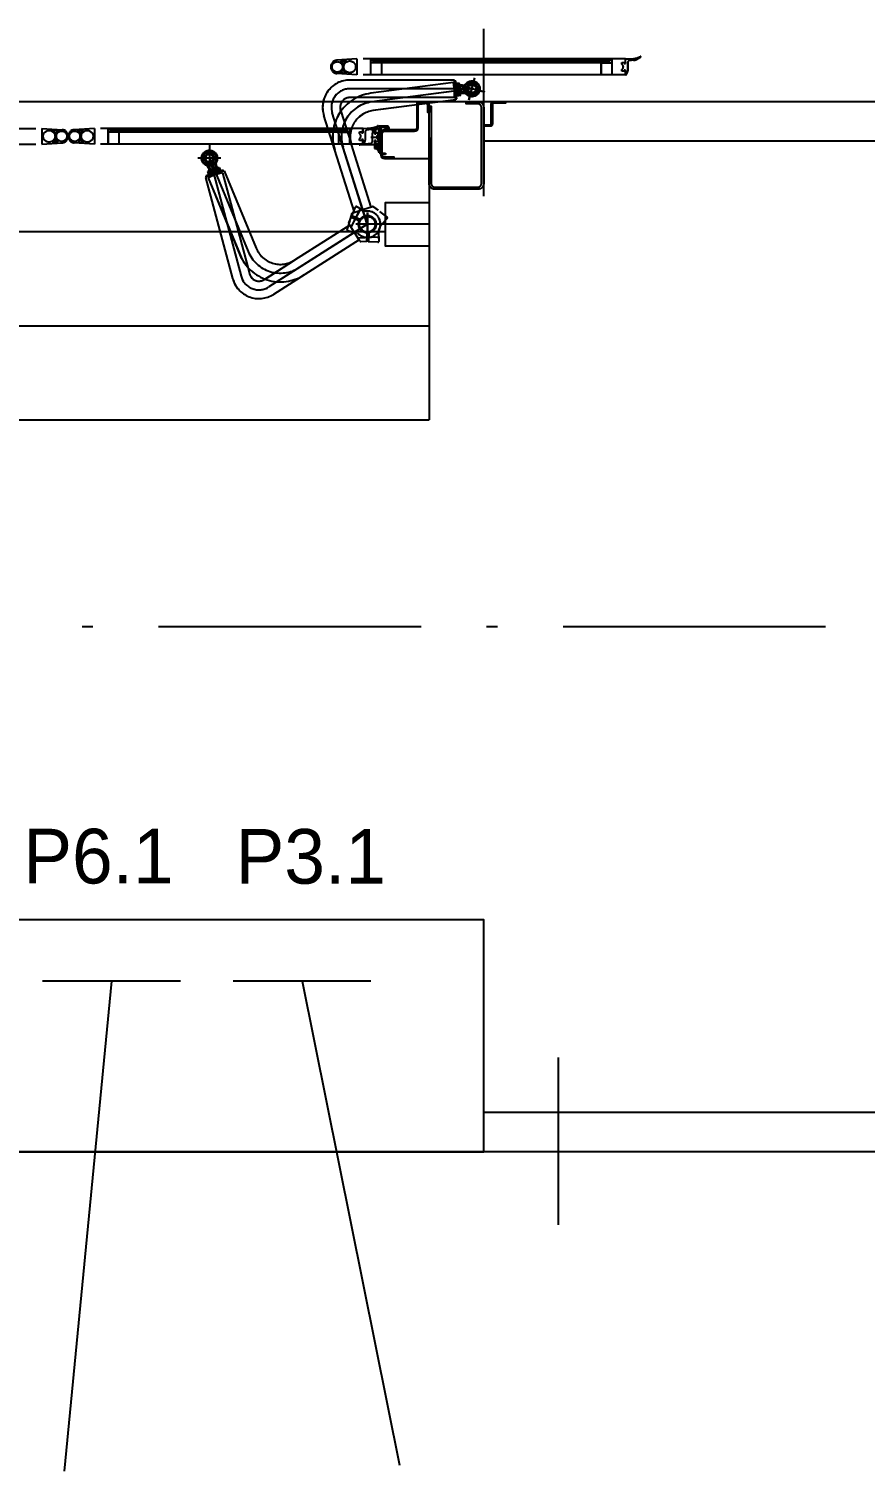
# Model space of a CAD drawing. Header units: millimetres. Extents: x 39 to 880, y 30 to 327.
# Drawn here: x 507 to 545.2, y 103.7 to 169.6 of the extents above; entities that cross this region are included whole.
import ezdxf

# ---------------------------------------------------------------- set-up
doc = ezdxf.new("R2010")
doc.units = ezdxf.units.MM
doc.linetypes.add('ACAD_ISO10W100', pattern=[18.5, 12, -3, 0.5, -3])
doc.layers.add('AXE', color=1, linetype='ACAD_ISO10W100')
doc.layers.add('SUBTIRE', color=1, linetype='Continuous')

msp = doc.modelspace()

# ---------------------------------------------------------------- linework, layer by layer
at = {"color": 1, "linetype": 'ACAD_ISO10W100'}
msp.add_line((635.884, 142.244), (436.951, 142.244), dxfattribs=at)
at = {"color": 2}
for p, q in [((513.88, 126.054), (507.584, 126.054)), ((522.591, 126.054), (516.296, 126.054))]:
    msp.add_line(p, q, dxfattribs=at)
at = {"color": 1}
for p, q in [((510.732, 126.054), (508.561, 103.652)), ((519.444, 126.054), (523.895, 103.93))]:
    msp.add_line(p, q, dxfattribs=at)
msp.add_lwpolyline([(504.151, 118.244), (527.751, 118.244), (527.751, 128.844), (504.151, 128.844)], close=True)
at = {"layer": 'AXE'}
for p, q in [((527.751, 161.933), (527.751, 169.574)), ((521.952, 168.196), (521.033, 168.135)), ((521.956, 168.196), (521.036, 168.135)), ((534.232, 168.196), (521.952, 168.196)), ((521.952, 168.196), (521.952, 167.476)), ((534.236, 168.196), (521.956, 168.196)), ((521.956, 168.196), (521.956, 167.476)), ((522.572, 168.196), (522.572, 167.476)), ((522.576, 168.196), (522.576, 167.476)), ((533.612, 168.196), (533.612, 167.476)), ((533.616, 168.196), (533.616, 167.476)), ((521.952, 167.476), (521.032, 167.536)), ((521.956, 167.476), (521.035, 167.536)), ((534.232, 167.476), (521.952, 167.476)), ((534.236, 167.476), (521.956, 167.476)), ((523.073, 168.016), (522.572, 168.016)), ((523.076, 168.016), (522.576, 168.016)), ((523.073, 168.096), (523.073, 167.476)), ((533.112, 168.016), (523.073, 168.016)), ((523.076, 168.096), (523.076, 167.476)), ((533.115, 168.016), (523.076, 168.016)), ((533.112, 168.096), (533.111, 167.476)), ((533.112, 168.016), (533.612, 168.016)), ((533.115, 168.096), (533.115, 167.476)), ((533.115, 168.016), (533.616, 168.016)), ((526.413, 167.234), (521.63, 167.234)), ((527.213, 166.834), (521.63, 166.834)), ((526.416, 167.234), (521.633, 167.234)), ((527.216, 166.834), (521.633, 166.834)), ((526.367, 167.127), (522.582, 166.628)), ((526.371, 167.127), (522.586, 166.628)), ((527.213, 166.834), (522.635, 166.232)), ((527.216, 166.834), (522.638, 166.232)), ((526.472, 166.333), (526.367, 167.127)), ((526.475, 166.333), (526.371, 167.127)), ((526.373, 167.087), (526.432, 167.095)), ((526.376, 167.087), (526.435, 167.095)), ((526.413, 167.092), (526.413, 167.234)), ((526.413, 167.194), (526.473, 167.194)), ((526.413, 166.434), (526.413, 167.092)), ((526.416, 167.092), (526.416, 167.234)), ((526.416, 167.194), (526.476, 167.194)), ((526.416, 166.434), (526.416, 167.092)), ((526.526, 166.381), (526.432, 167.095)), ((526.529, 166.381), (526.435, 167.095)), ((526.616, 166.998), (526.458, 166.977)), ((526.619, 166.998), (526.461, 166.977)), ((526.473, 166.979), (526.473, 167.194)), ((526.473, 166.474), (526.473, 166.979)), ((526.474, 166.858), (526.632, 166.879)), ((526.476, 166.979), (526.476, 167.194)), ((526.476, 166.474), (526.476, 166.979)), ((526.477, 166.858), (526.635, 166.879)), ((526.643, 167.074), (526.483, 167.074)), ((526.483, 166.954), (526.632, 166.954)), ((526.646, 167.074), (526.486, 167.074)), ((526.486, 166.954), (526.635, 166.954)), ((526.632, 166.954), (526.643, 166.954)), ((527.793, 166.679), (526.633, 166.99)), ((526.634, 166.94), (526.658, 166.761)), ((526.635, 166.954), (526.646, 166.954)), ((527.796, 166.679), (526.636, 166.99)), ((526.637, 166.94), (526.661, 166.761)), ((526.767, 166.937), (526.637, 166.92)), ((526.77, 166.937), (526.64, 166.92)), ((526.653, 167.014), (526.653, 166.922)), ((526.784, 166.994), (526.653, 166.994)), ((526.653, 166.922), (526.653, 166.834)), ((526.653, 166.654), (526.653, 166.834)), ((526.656, 167.014), (526.656, 166.922)), ((526.787, 166.994), (526.656, 166.994)), ((526.656, 166.922), (526.656, 166.834)), ((526.656, 166.654), (526.656, 166.834)), ((527.077, 166.327), (527.349, 167.341)), ((527.08, 166.327), (527.352, 167.341)), ((521.949, 166.434), (521.63, 166.434)), ((521.953, 166.434), (521.633, 166.434)), ((526.413, 166.434), (521.949, 166.434)), ((526.416, 166.434), (521.953, 166.434)), ((526.472, 166.333), (522.687, 165.835)), ((526.475, 166.333), (522.69, 165.835)), ((526.413, 166.474), (526.473, 166.474)), ((526.416, 166.474), (526.476, 166.474)), ((526.467, 166.373), (526.526, 166.381)), ((526.47, 166.373), (526.529, 166.381)), ((526.483, 166.714), (526.643, 166.714)), ((526.643, 166.594), (526.483, 166.594)), ((526.486, 166.714), (526.646, 166.714)), ((526.646, 166.594), (526.486, 166.594)), ((526.505, 166.62), (526.663, 166.641)), ((526.508, 166.62), (526.666, 166.641)), ((526.679, 166.522), (526.521, 166.501)), ((526.682, 166.522), (526.524, 166.501)), ((526.784, 166.674), (526.653, 166.674)), ((526.787, 166.674), (526.656, 166.674)), ((526.681, 166.583), (526.658, 166.761)), ((526.684, 166.583), (526.661, 166.761)), ((526.808, 166.62), (526.678, 166.603)), ((526.812, 166.62), (526.682, 166.603)), ((521.835, 161.191), (520.441, 165.613)), ((521.839, 161.191), (520.444, 165.613)), ((522.427, 160.644), (520.823, 165.733)), ((522.431, 160.644), (520.826, 165.733)), ((521.218, 165.81), (521.204, 165.854)), ((521.221, 165.81), (521.207, 165.854)), ((521.218, 165.81), (521.699, 164.284)), ((521.221, 165.81), (521.702, 164.284)), ((495.27, 165.025), (507.55, 165.025)), ((495.273, 165.025), (507.553, 165.025)), ((507.55, 165.025), (508.469, 164.964)), ((507.55, 165.025), (507.55, 164.305)), ((507.553, 165.025), (508.472, 164.964)), ((507.553, 165.025), (507.553, 164.305)), ((509.949, 165.025), (509.029, 164.964)), ((509.952, 165.025), (509.033, 164.964)), ((522.229, 165.025), (509.949, 165.025)), ((509.949, 165.025), (509.949, 164.305)), ((522.232, 165.025), (509.952, 165.025)), ((509.952, 165.025), (509.952, 164.305)), ((510.569, 165.025), (510.569, 164.305)), ((511.069, 164.845), (510.569, 164.845)), ((510.572, 165.025), (510.572, 164.305)), ((511.072, 164.845), (510.572, 164.845)), ((511.069, 164.925), (511.069, 164.305)), ((521.108, 164.845), (511.069, 164.845)), ((511.072, 164.925), (511.073, 164.305)), ((521.111, 164.845), (511.072, 164.845)), ((521.108, 164.925), (521.108, 164.305)), ((521.108, 164.845), (521.609, 164.845)), ((521.111, 164.925), (521.111, 164.305)), ((521.111, 164.845), (521.612, 164.845)), ((521.609, 165.025), (521.609, 164.305)), ((521.612, 165.025), (521.612, 164.305)), ((523.292, 165.045), (523.352, 165.045)), ((495.27, 164.305), (507.55, 164.305)), ((495.273, 164.305), (507.553, 164.305)), ((507.55, 164.305), (508.47, 164.366)), ((507.553, 164.305), (508.473, 164.366)), ((509.949, 164.305), (509.028, 164.366)), ((509.952, 164.305), (509.032, 164.366)), ((522.229, 164.305), (509.949, 164.305)), ((522.232, 164.305), (509.952, 164.305)), ((515.209, 164.264), (515.209, 163.063)), ((515.212, 164.264), (515.212, 163.063)), ((522.598, 161.431), (521.699, 164.284)), ((522.602, 161.431), (521.702, 164.284)), ((522.589, 164.625), (523.109, 164.625)), ((522.592, 164.625), (523.112, 164.625)), ((515.734, 163.664), (514.684, 163.664)), ((515.737, 163.664), (514.687, 163.664)), ((515.209, 163.664), (516.654, 158.271)), ((515.209, 163.664), (516.976, 159.397)), ((515.212, 163.664), (516.657, 158.271)), ((515.212, 163.664), (516.979, 159.397)), ((515.261, 162.911), (515.053, 162.856)), ((515.068, 162.798), (515.053, 162.856)), ((515.264, 162.911), (515.056, 162.856)), ((515.072, 162.798), (515.056, 162.856)), ((515.125, 163.051), (515.166, 162.897)), ((515.128, 163.051), (515.169, 162.897)), ((515.885, 163.078), (515.146, 162.771)), ((515.888, 163.078), (515.149, 162.771)), ((515.825, 163.118), (515.16, 162.842)), ((515.183, 162.787), (515.16, 162.842)), ((515.828, 163.118), (515.163, 162.842)), ((515.186, 162.787), (515.163, 162.842)), ((515.166, 163.208), (515.199, 163.081)), ((515.803, 162.994), (515.167, 162.824)), ((515.169, 163.208), (515.203, 163.081)), ((515.806, 162.994), (515.17, 162.824)), ((515.18, 163.076), (515.269, 163.1)), ((515.183, 163.076), (515.273, 163.1)), ((515.206, 163.045), (515.267, 162.898)), ((515.209, 163.045), (515.27, 162.898)), ((515.225, 163.206), (515.276, 163.085)), ((515.229, 163.206), (515.279, 163.085)), ((515.244, 163.071), (515.241, 163.082)), ((515.247, 163.071), (515.244, 163.082)), ((515.282, 162.928), (515.244, 163.071)), ((515.285, 162.928), (515.247, 163.071)), ((515.257, 163.077), (515.423, 163.146)), ((515.26, 163.077), (515.427, 163.146)), ((515.748, 163.042), (515.261, 162.911)), ((515.752, 163.042), (515.264, 162.911)), ((515.269, 163.1), (515.354, 163.123)), ((515.273, 163.1), (515.357, 163.123)), ((515.377, 162.944), (515.316, 163.091)), ((515.381, 162.944), (515.32, 163.091)), ((515.528, 163.169), (515.354, 163.123)), ((515.531, 163.169), (515.357, 163.123)), ((515.59, 163.215), (515.423, 163.146)), ((515.593, 163.215), (515.427, 163.146)), ((515.514, 162.99), (515.473, 163.144)), ((515.475, 163.291), (515.509, 163.164)), ((515.517, 162.99), (515.476, 163.144)), ((515.478, 163.291), (515.512, 163.164)), ((515.521, 163.329), (515.571, 163.207)), ((515.524, 163.329), (515.574, 163.207)), ((515.599, 163.035), (515.538, 163.183)), ((515.602, 163.035), (515.541, 163.183)), ((515.589, 163.175), (515.63, 163.021)), ((515.592, 163.175), (515.633, 163.021)), ((515.649, 163.229), (515.71, 163.081)), ((515.652, 163.229), (515.713, 163.081)), ((515.764, 162.984), (515.748, 163.042)), ((515.767, 162.984), (515.752, 163.042)), ((515.803, 162.994), (516.958, 158.683)), ((515.806, 162.994), (516.961, 158.683)), ((515.848, 163.062), (515.825, 163.118)), ((515.851, 163.062), (515.828, 163.118)), ((515.885, 163.078), (517.346, 159.55)), ((515.888, 163.078), (517.349, 159.55)), ((515.167, 162.824), (515.03, 162.787)), ((515.03, 162.787), (516.268, 158.167)), ((515.17, 162.824), (515.033, 162.787)), ((515.033, 162.787), (516.271, 158.167)), ((515.146, 162.771), (516.607, 159.244)), ((515.149, 162.771), (516.61, 159.244)), ((521.683, 160.509), (522.124, 161.354)), ((522.058, 160.797), (521.685, 160.951)), ((521.687, 160.509), (522.127, 161.354)), ((522.061, 160.797), (521.689, 160.951)), ((522.096, 160.867), (521.716, 161.025)), ((522.099, 160.867), (521.719, 161.025)), ((522.427, 161.174), (522.427, 160.114)), ((522.431, 161.174), (522.431, 160.114)), ((522.427, 160.644), (517.926, 157.776)), ((522.431, 160.644), (517.93, 157.776)), ((521.622, 160.605), (519.099, 158.998)), ((521.625, 160.605), (519.102, 158.998)), ((522.952, 160.644), (521.902, 160.644)), ((525.251, 160.644), (521.906, 160.644)), ((522.41, 160.244), (522.392, 159.841)), ((522.413, 160.244), (522.396, 159.841)), ((522.49, 160.249), (522.472, 159.838)), ((522.494, 160.249), (522.476, 159.838)), ((522.052, 159.93), (518.141, 157.439)), ((522.055, 159.93), (518.145, 157.439)), ((521.991, 160.026), (522.943, 160.068)), ((521.994, 160.026), (522.947, 160.068)), ((517.75, 158.138), (519.099, 158.998)), ((517.753, 158.138), (519.102, 158.998)), ((516.958, 158.683), (517.04, 158.375)), ((516.961, 158.683), (517.044, 158.375)), ((517.75, 158.138), (517.712, 158.114)), ((517.753, 158.138), (517.715, 158.114)), ((531.151, 122.554), (531.151, 114.913))]:
    msp.add_line(p, q, dxfattribs=at)
for points in [[(521.205, 168.093), (521.457, 168.121, 0.158277), (521.321, 167.969, 0.144249), (521.205, 168.093, 1.072469)], [(521.209, 168.093), (521.46, 168.121, 0.158277), (521.324, 167.969, 0.144249), (521.209, 168.093, 1.072469)], [(521.206, 167.577), (521.458, 167.55, -0.158277), (521.321, 167.701, -0.144249), (521.206, 167.577, -1.072469)], [(521.209, 167.577), (521.461, 167.55, -0.158277), (521.325, 167.701, -0.144249), (521.209, 167.577, -1.072469)], [(508.297, 164.922), (508.045, 164.95, -0.158277), (508.181, 164.799, -0.144249), (508.297, 164.922, -1.072469)], [(508.3, 164.922), (508.048, 164.95, -0.158277), (508.184, 164.799, -0.144249), (508.3, 164.922, -1.072469)], [(509.202, 164.922), (509.453, 164.95, 0.158277), (509.317, 164.799, 0.144249), (509.202, 164.922, 1.072469)], [(509.205, 164.922), (509.457, 164.95, 0.158277), (509.321, 164.799, 0.144249), (509.205, 164.922, 1.072469)], [(523.249, 165.085, 0.414217), (523.219, 165.055), (523.219, 165.024), (523.419, 165.024), (523.419, 165.045, 0.414214), (523.339, 165.125), (523.309, 165.125)], [(523.252, 165.085, 0.414217), (523.222, 165.055), (523.222, 165.024), (523.422, 165.024), (523.422, 165.045, 0.414214), (523.342, 165.125), (523.312, 165.125)], [(508.296, 164.406), (508.044, 164.379, 0.158277), (508.18, 164.531, 0.144249), (508.296, 164.406, 1.072469)], [(508.299, 164.406), (508.047, 164.379, 0.158277), (508.184, 164.531, 0.144249), (508.299, 164.406, 1.072469)], [(509.202, 164.406), (509.454, 164.379, -0.158277), (509.318, 164.531, -0.144249), (509.202, 164.406, -1.072469)], [(509.206, 164.406), (509.457, 164.379, -0.158277), (509.321, 164.531, -0.144249), (509.206, 164.406, -1.072469)], [(522.967, 163.915, 1.085379), (522.987, 163.917, 0.117221), (522.917, 164.145), (522.917, 164.205), (522.937, 164.205), (522.937, 164.265), (522.877, 164.265), (522.817, 164.185), (522.817, 164.105, -0.232811), (522.968, 163.911)], [(522.971, 163.915, 1.085379), (522.991, 163.917, 0.117221), (522.921, 164.145), (522.921, 164.205), (522.941, 164.205), (522.941, 164.265), (522.881, 164.265), (522.821, 164.185), (522.821, 164.105, -0.232811), (522.971, 163.911)], [(522.98, 161.232), (523.328, 160.965, -0.440011), (523.333, 160.906), (523.023, 160.567, -0.639522), (521.984, 160.24), (521.535, 160.339, -0.440011), (521.505, 160.39), (521.637, 160.809)], [(522.983, 161.232), (523.331, 160.965, -0.440011), (523.336, 160.906), (523.026, 160.567, -0.639522), (521.987, 160.24), (521.538, 160.339, -0.440011), (521.509, 160.39), (521.641, 160.809)], [(522.392, 159.841), (522.121, 159.853, -0.244698), (522.089, 159.871), (521.837, 160.267), (521.585, 160.664, -0.244698), (521.582, 160.7), (521.685, 160.951)], [(522.396, 159.841), (522.125, 159.853, -0.244698), (522.093, 159.871), (521.84, 160.267), (521.588, 160.664, -0.244698), (521.585, 160.7), (521.689, 160.951)], [(521.661, 160.885), (521.743, 161.144, -0.244698), (521.769, 161.17), (522.217, 161.311), (522.665, 161.452, -0.244698), (522.701, 161.446), (522.916, 161.281)], [(521.665, 160.885), (521.746, 161.144, -0.244698), (521.772, 161.17), (522.22, 161.311), (522.668, 161.452, -0.244698), (522.704, 161.446), (522.92, 161.281)], [(521.716, 161.025), (521.884, 161.43, -0.440011), (521.939, 161.45), (522.347, 161.238, -0.639522), (522.932, 160.319), (522.952, 159.86, -0.440011), (522.911, 159.818), (522.472, 159.838)], [(521.719, 161.025), (521.887, 161.43, -0.440011), (521.943, 161.45), (522.35, 161.238, -0.639522), (522.936, 160.319), (522.956, 159.86, -0.440011), (522.914, 159.818), (522.476, 159.838)]]:
    msp.add_lwpolyline(points, format="xyb", dxfattribs=at)
for points in [[(522.672, 168.196), (533.512, 168.196), (533.512, 168.096), (522.672, 168.096)], [(522.676, 168.196), (533.516, 168.196), (533.516, 168.096), (522.676, 168.096)], [(527.161, 166.641), (527.02, 166.783), (527.071, 166.976), (527.265, 167.028), (527.406, 166.886), (527.354, 166.693)], [(527.164, 166.641), (527.023, 166.783), (527.075, 166.976), (527.268, 167.028), (527.409, 166.886), (527.357, 166.693)], [(510.669, 165.025), (521.509, 165.025), (521.509, 164.925), (510.669, 164.925)], [(510.672, 165.025), (521.512, 165.025), (521.512, 164.925), (510.672, 164.925)], [(515.409, 163.664), (515.309, 163.49), (515.109, 163.49), (515.009, 163.664), (515.109, 163.837), (515.309, 163.837)], [(515.412, 163.664), (515.312, 163.49), (515.112, 163.49), (515.012, 163.664), (515.112, 163.837), (515.312, 163.837)]]:
    msp.add_lwpolyline(points, close=True, dxfattribs=at)
for points in [[(534.922, 168.273), (534.8, 168.202, -0.103173), (534.606, 168.138), (534.403, 168.115, 0.381674), (534.332, 168.036), (534.332, 167.659, -0.180575), (534.273, 167.488, -0.634663), (534.232, 167.497), (534.232, 167.686), (534.172, 167.686), (534.172, 167.636), (534.072, 167.636), (534.072, 167.711, 0.480385), (534.072, 167.961), (534.072, 168.036), (534.172, 168.036), (534.172, 167.986), (534.232, 167.986), (534.232, 168.196), (534.433, 168.207), (534.597, 168.217, 0.115335), (534.902, 168.307, -0.996879)], [(534.926, 168.273), (534.803, 168.202, -0.103173), (534.609, 168.138), (534.407, 168.115, 0.381674), (534.336, 168.036), (534.336, 167.659, -0.180575), (534.277, 167.488, -0.634663), (534.236, 167.497), (534.236, 167.686), (534.176, 167.686), (534.176, 167.636), (534.076, 167.636), (534.076, 167.711, 0.480385), (534.076, 167.961), (534.076, 168.036), (534.176, 168.036), (534.176, 167.986), (534.236, 167.986), (534.236, 168.196), (534.436, 168.207), (534.6, 168.217, 0.115335), (534.906, 168.307, -0.996879)], [(522.759, 164.775), (522.819, 164.775), (522.819, 164.825), (522.919, 164.825), (522.919, 164.75, 0.480385), (522.919, 164.5), (522.919, 164.425), (522.819, 164.425), (522.819, 164.475), (522.759, 164.475), (522.759, 164.265), (522.559, 164.265), (522.078, 164.265, -0.97941), (522.079, 164.305), (522.229, 164.305), (522.588, 164.345, 0.381674), (522.659, 164.425), (522.659, 164.802, -0.168299), (522.723, 164.987, -0.71189), (522.759, 164.975)], [(522.762, 164.775), (522.822, 164.775), (522.822, 164.825), (522.922, 164.825), (522.922, 164.75, 0.480385), (522.922, 164.5), (522.922, 164.425), (522.822, 164.425), (522.822, 164.475), (522.762, 164.475), (522.762, 164.265), (522.562, 164.265), (522.081, 164.265, -0.97941), (522.082, 164.305), (522.232, 164.305), (522.591, 164.345, 0.381674), (522.662, 164.425), (522.662, 164.802, -0.168299), (522.726, 164.987, -0.71189), (522.762, 164.975)], [(522.919, 165.102), (522.796, 165.031, -0.103173), (522.602, 164.967), (522.4, 164.944, 0.381674), (522.329, 164.865), (522.329, 164.488, -0.180575), (522.27, 164.317, -0.634663), (522.229, 164.326), (522.229, 164.515), (522.169, 164.515), (522.169, 164.465), (522.069, 164.465), (522.069, 164.54, 0.480385), (522.069, 164.79), (522.069, 164.865), (522.169, 164.865), (522.169, 164.815), (522.229, 164.815), (522.229, 165.025), (522.429, 165.037), (522.593, 165.046, 0.115335), (522.899, 165.137, -0.996879)], [(522.922, 165.102), (522.799, 165.031, -0.103173), (522.605, 164.967), (522.403, 164.944, 0.381674), (522.332, 164.865), (522.332, 164.488, -0.180575), (522.273, 164.317, -0.634663), (522.232, 164.326), (522.232, 164.515), (522.172, 164.515), (522.172, 164.465), (522.072, 164.465), (522.072, 164.54, 0.480385), (522.072, 164.79), (522.072, 164.865), (522.172, 164.865), (522.172, 164.815), (522.232, 164.815), (522.232, 165.025), (522.432, 165.037), (522.596, 165.046, 0.115335), (522.902, 165.137, -0.996879)], [(522.985, 165.125, 0.131652), (522.935, 165.112), (522.809, 165.038, 0.267949), (522.759, 164.952), (522.759, 164.775), (522.819, 164.775), (522.819, 164.952, -0.267949), (522.839, 164.986), (522.909, 165.027, -0.57735), (522.939, 165.009), (522.939, 164.305), (522.819, 164.305), (522.819, 164.475), (522.759, 164.475), (522.759, 164.125, 0.414214), (522.779, 164.105), (522.819, 164.105), (522.819, 164.265), (522.939, 164.265), (522.939, 164.205), (522.919, 164.205), (522.919, 164.145), (522.989, 164.145), (522.989, 165.025, -0.414214), (523.049, 165.085), (523.249, 165.085, -0.414214), (523.289, 165.045), (523.289, 165.045), (523.349, 165.045), (523.349, 165.085, 0.414212), (523.309, 165.125), (522.989, 165.125)], [(522.989, 165.125, 0.131652), (522.939, 165.112), (522.812, 165.038, 0.267949), (522.762, 164.952), (522.762, 164.775), (522.822, 164.775), (522.822, 164.952, -0.267949), (522.842, 164.986), (522.912, 165.027, -0.57735), (522.942, 165.009), (522.942, 164.305), (522.822, 164.305), (522.822, 164.475), (522.762, 164.475), (522.762, 164.125, 0.414214), (522.782, 164.105), (522.822, 164.105), (522.822, 164.265), (522.942, 164.265), (522.942, 164.205), (522.922, 164.205), (522.922, 164.145), (522.992, 164.145), (522.992, 165.025, -0.414214), (523.052, 165.085), (523.252, 165.085, -0.414214), (523.292, 165.045), (523.292, 165.045), (523.352, 165.045), (523.352, 165.085, 0.414212), (523.312, 165.125), (522.992, 165.125)], [(523.262, 163.825), (523.107, 163.825, -0.414214), (522.987, 163.945), (522.987, 165.025), (523.047, 165.025), (523.047, 163.945, 0.414214), (523.107, 163.885), (523.262, 163.885)], [(523.265, 163.825), (523.111, 163.825, -0.414214), (522.991, 163.945), (522.991, 165.025), (523.051, 165.025), (523.051, 163.945, 0.414214), (523.111, 163.885), (523.265, 163.885)]]:
    msp.add_lwpolyline(points, format="xyb", close=True, dxfattribs=at)
for centre, radius in [((521.623, 167.836), 0.27), ((521.626, 167.836), 0.27), ((521.053, 167.835), 0.24), ((521.056, 167.835), 0.24), ((527.213, 166.834), 0.36), ((527.216, 166.834), 0.36), ((527.213, 166.834), 0.3), ((527.216, 166.834), 0.3), ((527.213, 166.834), 0.22), ((527.216, 166.834), 0.22), ((527.213, 166.834), 0.2), ((527.216, 166.834), 0.2), ((507.879, 164.665), 0.27), ((507.882, 164.665), 0.27), ((508.449, 164.664), 0.24), ((508.452, 164.664), 0.24), ((509.049, 164.664), 0.24), ((509.052, 164.664), 0.24), ((509.619, 164.665), 0.27), ((509.622, 164.665), 0.27), ((515.209, 163.664), 0.36), ((515.212, 163.664), 0.36), ((515.209, 163.664), 0.3), ((515.212, 163.664), 0.3), ((515.209, 163.664), 0.22), ((515.212, 163.664), 0.22), ((515.209, 163.664), 0.2), ((515.212, 163.664), 0.2), ((522.427, 160.644), 0.4), ((522.431, 160.644), 0.4), ((522.427, 160.644), 0.36), ((522.431, 160.644), 0.36)]:
    msp.add_circle(centre, radius, dxfattribs=at)
for centre, radius, start, end in [((521.053, 167.836), 0.3, 93.77493, 266.22937), ((521.056, 167.836), 0.3, 93.77493, 266.22937), ((521.63, 165.988), 1.246, 90, 197.5), ((521.633, 165.988), 1.246, 90, 197.5), ((521.63, 165.988), 0.846, 90, 197.5), ((521.633, 165.988), 0.846, 90, 197.5), ((526.634, 166.94), 0.18, 168.02878, 206.97122), ((526.637, 166.94), 0.18, 168.02878, 206.97122), ((526.653, 167.014), 0.18, 160.52878, 191.18052), ((527.177, 166.834), 0.705, 170.19361, 189.80639), ((527.178, 166.83), 0.705, 177.69361, 197.30639), ((526.656, 167.014), 0.18, 160.52878, 191.18052), ((526.653, 167.014), 0.18, 191.20863, 199.47122), ((527.181, 166.834), 0.705, 170.19361, 189.80639), ((527.181, 166.83), 0.705, 177.69361, 197.30639), ((526.656, 167.014), 0.18, 191.20863, 199.47122), ((526.456, 166.916), 0.18, 348.02878, 26.97122), ((526.459, 166.916), 0.18, 348.02878, 26.97122), ((525.959, 166.669), 0.705, 357.69361, 17.30639), ((525.962, 166.669), 0.705, 357.69361, 17.30639), ((526.473, 167.014), 0.18, 340.52878, 19.47122), ((525.948, 166.834), 0.705, 7.08867, 9.80639), ((525.948, 166.834), 0.705, 350.19361, 7.08867), ((526.476, 167.014), 0.18, 340.52878, 19.47122), ((525.952, 166.834), 0.705, 7.08867, 9.80639), ((525.952, 166.834), 0.705, 350.19361, 7.08867), ((526.741, 167.135), 0.2, 277.5, 327.4948), ((526.744, 167.135), 0.2, 277.5, 327.4948), ((526.784, 167.194), 0.2, 270, 319.9948), ((526.787, 167.194), 0.2, 270, 319.9948), ((522.843, 164.645), 2, 97.5, 197.5), ((522.847, 164.645), 2, 97.5, 197.5), ((521.63, 165.988), 0.446, 90, 197.5), ((521.633, 165.988), 0.446, 90, 197.5), ((522.843, 164.645), 1.6, 97.5, 197.5), ((522.847, 164.645), 1.6, 97.5, 197.5), ((526.653, 166.654), 0.18, 160.52878, 199.47122), ((526.656, 166.654), 0.18, 160.52878, 199.47122), ((526.681, 166.583), 0.18, 168.02878, 206.97122), ((526.684, 166.583), 0.18, 168.02878, 206.97122), ((526.473, 166.654), 0.18, 340.52878, 19.47122), ((526.476, 166.654), 0.18, 340.52878, 19.47122), ((526.503, 166.559), 0.18, 348.02878, 26.97122), ((526.506, 166.559), 0.18, 348.02878, 26.97122), ((526.784, 166.474), 0.2, 40.0052, 90), ((526.787, 166.474), 0.2, 40.0052, 90), ((526.835, 166.421), 0.2, 47.5052, 97.5), ((526.838, 166.421), 0.2, 47.5052, 97.5), ((522.843, 164.645), 1.2, 97.5, 197.5), ((522.847, 164.645), 1.2, 97.5, 197.5), ((508.449, 164.665), 0.3, 273.77063, 86.22507), ((508.452, 164.665), 0.3, 273.77063, 86.22507), ((509.049, 164.665), 0.3, 93.77493, 266.22937), ((509.052, 164.665), 0.3, 93.77493, 266.22937), ((515.706, 163.405), 0.2, 152.5052, 202.5), ((515.709, 163.405), 0.2, 152.5052, 202.5), ((514.972, 163.156), 0.2, 15, 64.9948), ((514.976, 163.156), 0.2, 15, 64.9948), ((515.041, 163.13), 0.2, 22.5, 72.4948), ((515.044, 163.13), 0.2, 22.5, 72.4948), ((515.227, 162.902), 0.18, 85.52878, 124.47122), ((515.23, 162.902), 0.18, 85.52878, 124.47122), ((515.18, 163.076), 0.18, 265.52878, 296.18052), ((515.183, 163.076), 0.18, 265.52878, 296.18052), ((515.326, 162.911), 0.18, 93.02878, 131.97122), ((515.329, 162.911), 0.18, 93.02878, 131.97122), ((515.536, 162.442), 0.705, 112.08867, 114.80639), ((515.54, 162.442), 0.705, 112.08867, 114.80639), ((515.18, 163.076), 0.18, 296.20863, 304.47122), ((515.183, 163.076), 0.18, 296.20863, 304.47122), ((515.257, 163.077), 0.18, 273.02878, 311.97122), ((515.26, 163.077), 0.18, 273.02878, 311.97122), ((515.536, 162.442), 0.705, 95.19361, 112.08867), ((515.54, 162.442), 0.705, 95.19361, 112.08867), ((515.218, 163.629), 0.705, 275.19361, 294.80639), ((515.222, 163.629), 0.705, 275.19361, 294.80639), ((515.693, 162.495), 0.705, 102.69361, 122.30639), ((515.696, 162.495), 0.705, 102.69361, 122.30639), ((515.223, 163.631), 0.705, 282.69361, 302.30639), ((515.226, 163.631), 0.705, 282.69361, 302.30639), ((515.668, 163.342), 0.2, 145.0052, 195), ((515.671, 163.342), 0.2, 145.0052, 195), ((515.574, 162.995), 0.18, 85.52878, 124.47122), ((515.578, 162.995), 0.18, 85.52878, 124.47122), ((515.528, 163.169), 0.18, 265.52878, 304.47122), ((515.531, 163.169), 0.18, 265.52878, 304.47122), ((515.659, 163.049), 0.18, 93.02878, 131.97122), ((515.662, 163.049), 0.18, 93.02878, 131.97122), ((515.59, 163.215), 0.18, 273.02878, 311.97122), ((515.593, 163.215), 0.18, 273.02878, 311.97122), ((518.454, 160.01), 1.2, 202.5, 302.5), ((518.458, 160.01), 1.2, 202.5, 302.5), ((518.454, 160.01), 2, 202.5, 302.5), ((518.458, 160.01), 2, 202.5, 302.5), ((518.454, 160.01), 1.6, 202.5, 302.5), ((518.458, 160.01), 1.6, 202.5, 302.5), ((517.472, 158.49), 0.846, 195, 302.5), ((517.475, 158.49), 0.846, 195, 302.5), ((517.472, 158.49), 0.446, 195, 302.5), ((517.475, 158.49), 0.446, 195, 302.5), ((517.472, 158.49), 1.246, 195, 302.5), ((517.475, 158.49), 1.246, 195, 302.5)]:
    msp.add_arc(centre, radius, start, end, dxfattribs=at)
at = {"layer": 'SUBTIRE'}
for p, q in [((588.951, 166.244), (445.011, 166.244)), ((525.251, 164.604), (525.251, 151.704)), ((585.951, 164.444), (527.751, 164.444)), ((523.651, 163.644), (525.251, 163.644)), ((494.247, 160.304), (523.254, 160.304)), ((492.251, 156.004), (525.251, 156.004)), ((492.251, 151.704), (525.251, 151.704)), ((586.931, 120.044), (527.751, 120.044)), ((588.951, 118.244), (445.011, 118.244))]:
    msp.add_line(p, q, dxfattribs=at)
for points in [[(523.211, 164.894), (524.591, 164.894, 0.414214), (524.751, 165.054), (524.751, 166.244), (524.691, 166.244), (524.691, 165.054, -0.414214), (524.591, 164.954), (523.211, 164.954, 0.414214), (523.051, 164.794), (523.051, 163.804, 0.414214), (523.211, 163.644), (523.651, 163.644), (523.651, 163.704), (523.211, 163.704, -0.414214), (523.111, 163.804), (523.111, 164.794, -0.414214)], [(526.951, 166.244), (527.491, 166.244, -0.414214), (527.751, 165.983), (527.751, 162.504, -0.414214), (527.491, 162.244), (525.511, 162.244, -0.414214), (525.251, 162.504), (525.251, 166.043), (525.351, 166.043), (525.351, 162.504, 0.414214), (525.511, 162.344), (527.491, 162.344, 0.414214), (527.651, 162.504), (527.651, 165.983, 0.414214), (527.491, 166.144), (526.951, 166.144)], [(527.751, 165.182), (528.031, 165.182, 0.414214), (528.091, 165.242), (528.091, 166.124, -0.414214), (528.211, 166.244), (528.751, 166.244), (528.751, 166.184), (528.211, 166.184, 0.414214), (528.151, 166.124), (528.151, 165.242, -0.414214), (528.031, 165.122), (527.751, 165.122)]]:
    msp.add_lwpolyline(points, format="xyb", close=True, dxfattribs=at)
at = {"layer": 'SUBTIRE', "elevation": 0}
msp.add_lwpolyline([(525.091, 166.244, -0.414214), (525.251, 166.084), (525.251, 165.743), (525.191, 165.743), (525.191, 166.084, 0.414214), (525.091, 166.184), (524.751, 166.184), (524.751, 166.244)], format="xyb", close=True, dxfattribs=at)
at = {"layer": 'SUBTIRE'}
msp.add_lwpolyline([(525.254, 159.644), (523.254, 159.644), (523.254, 161.644), (525.254, 161.644)], close=True, dxfattribs=at)

# ---------------------------------------------------------------- texts
at = {"color": 2}
for s, p in [('P6.1', (506.698, 130.512)), ('P3.1', (516.403, 130.501))]:
    msp.add_text(s, height=2.5, dxfattribs=at).set_placement(p)

doc.saveas('drawing.dxf')
